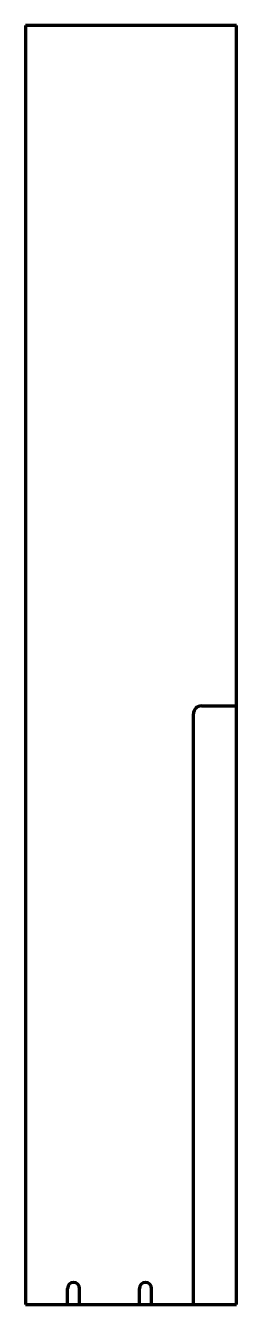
# Model space of a CAD drawing. Header units: inches. Extents: x 0 to 13.2, y 0 to 80.
import ezdxf

# ---------------------------------------------------------------- set-up
doc = ezdxf.new("R2010")
doc.units = ezdxf.units.IN
doc.header["$MEASUREMENT"] = 0
doc.layers.add('1', color=7, linetype='Continuous')

msp = doc.modelspace()

# ---------------------------------------------------------------- linework, layer by layer
at = {"color": 7, "lineweight": 90}
for p, q in [((0, 80), (0, 0)), ((13.1875, 80), (0, 80)), ((13.1875, 0), (13.1875, 80)), ((0, 0), (13.1875, 0))]:
    msp.add_line(p, q, dxfattribs=at)
at = {"layer": '1', "color": 7, "lineweight": 90}
for p, q in [((10.5, 0), (10.5, 36.9375)), ((11, 37.4375), (13.1875, 37.4375)), ((2.625, 0), (2.625, 1)), ((3.375, 0), (3.375, 1)), ((7.125, 0), (7.125, 1)), ((7.875, 0), (7.875, 1))]:
    msp.add_line(p, q, dxfattribs=at)
for centre, radius, start in [((11, 36.9375), 0.5, 90), ((3, 1), 0.375, 0), ((7.5, 1), 0.375, 0)]:
    msp.add_arc(centre, radius, start, 180, dxfattribs=at)

doc.saveas('drawing.dxf')
